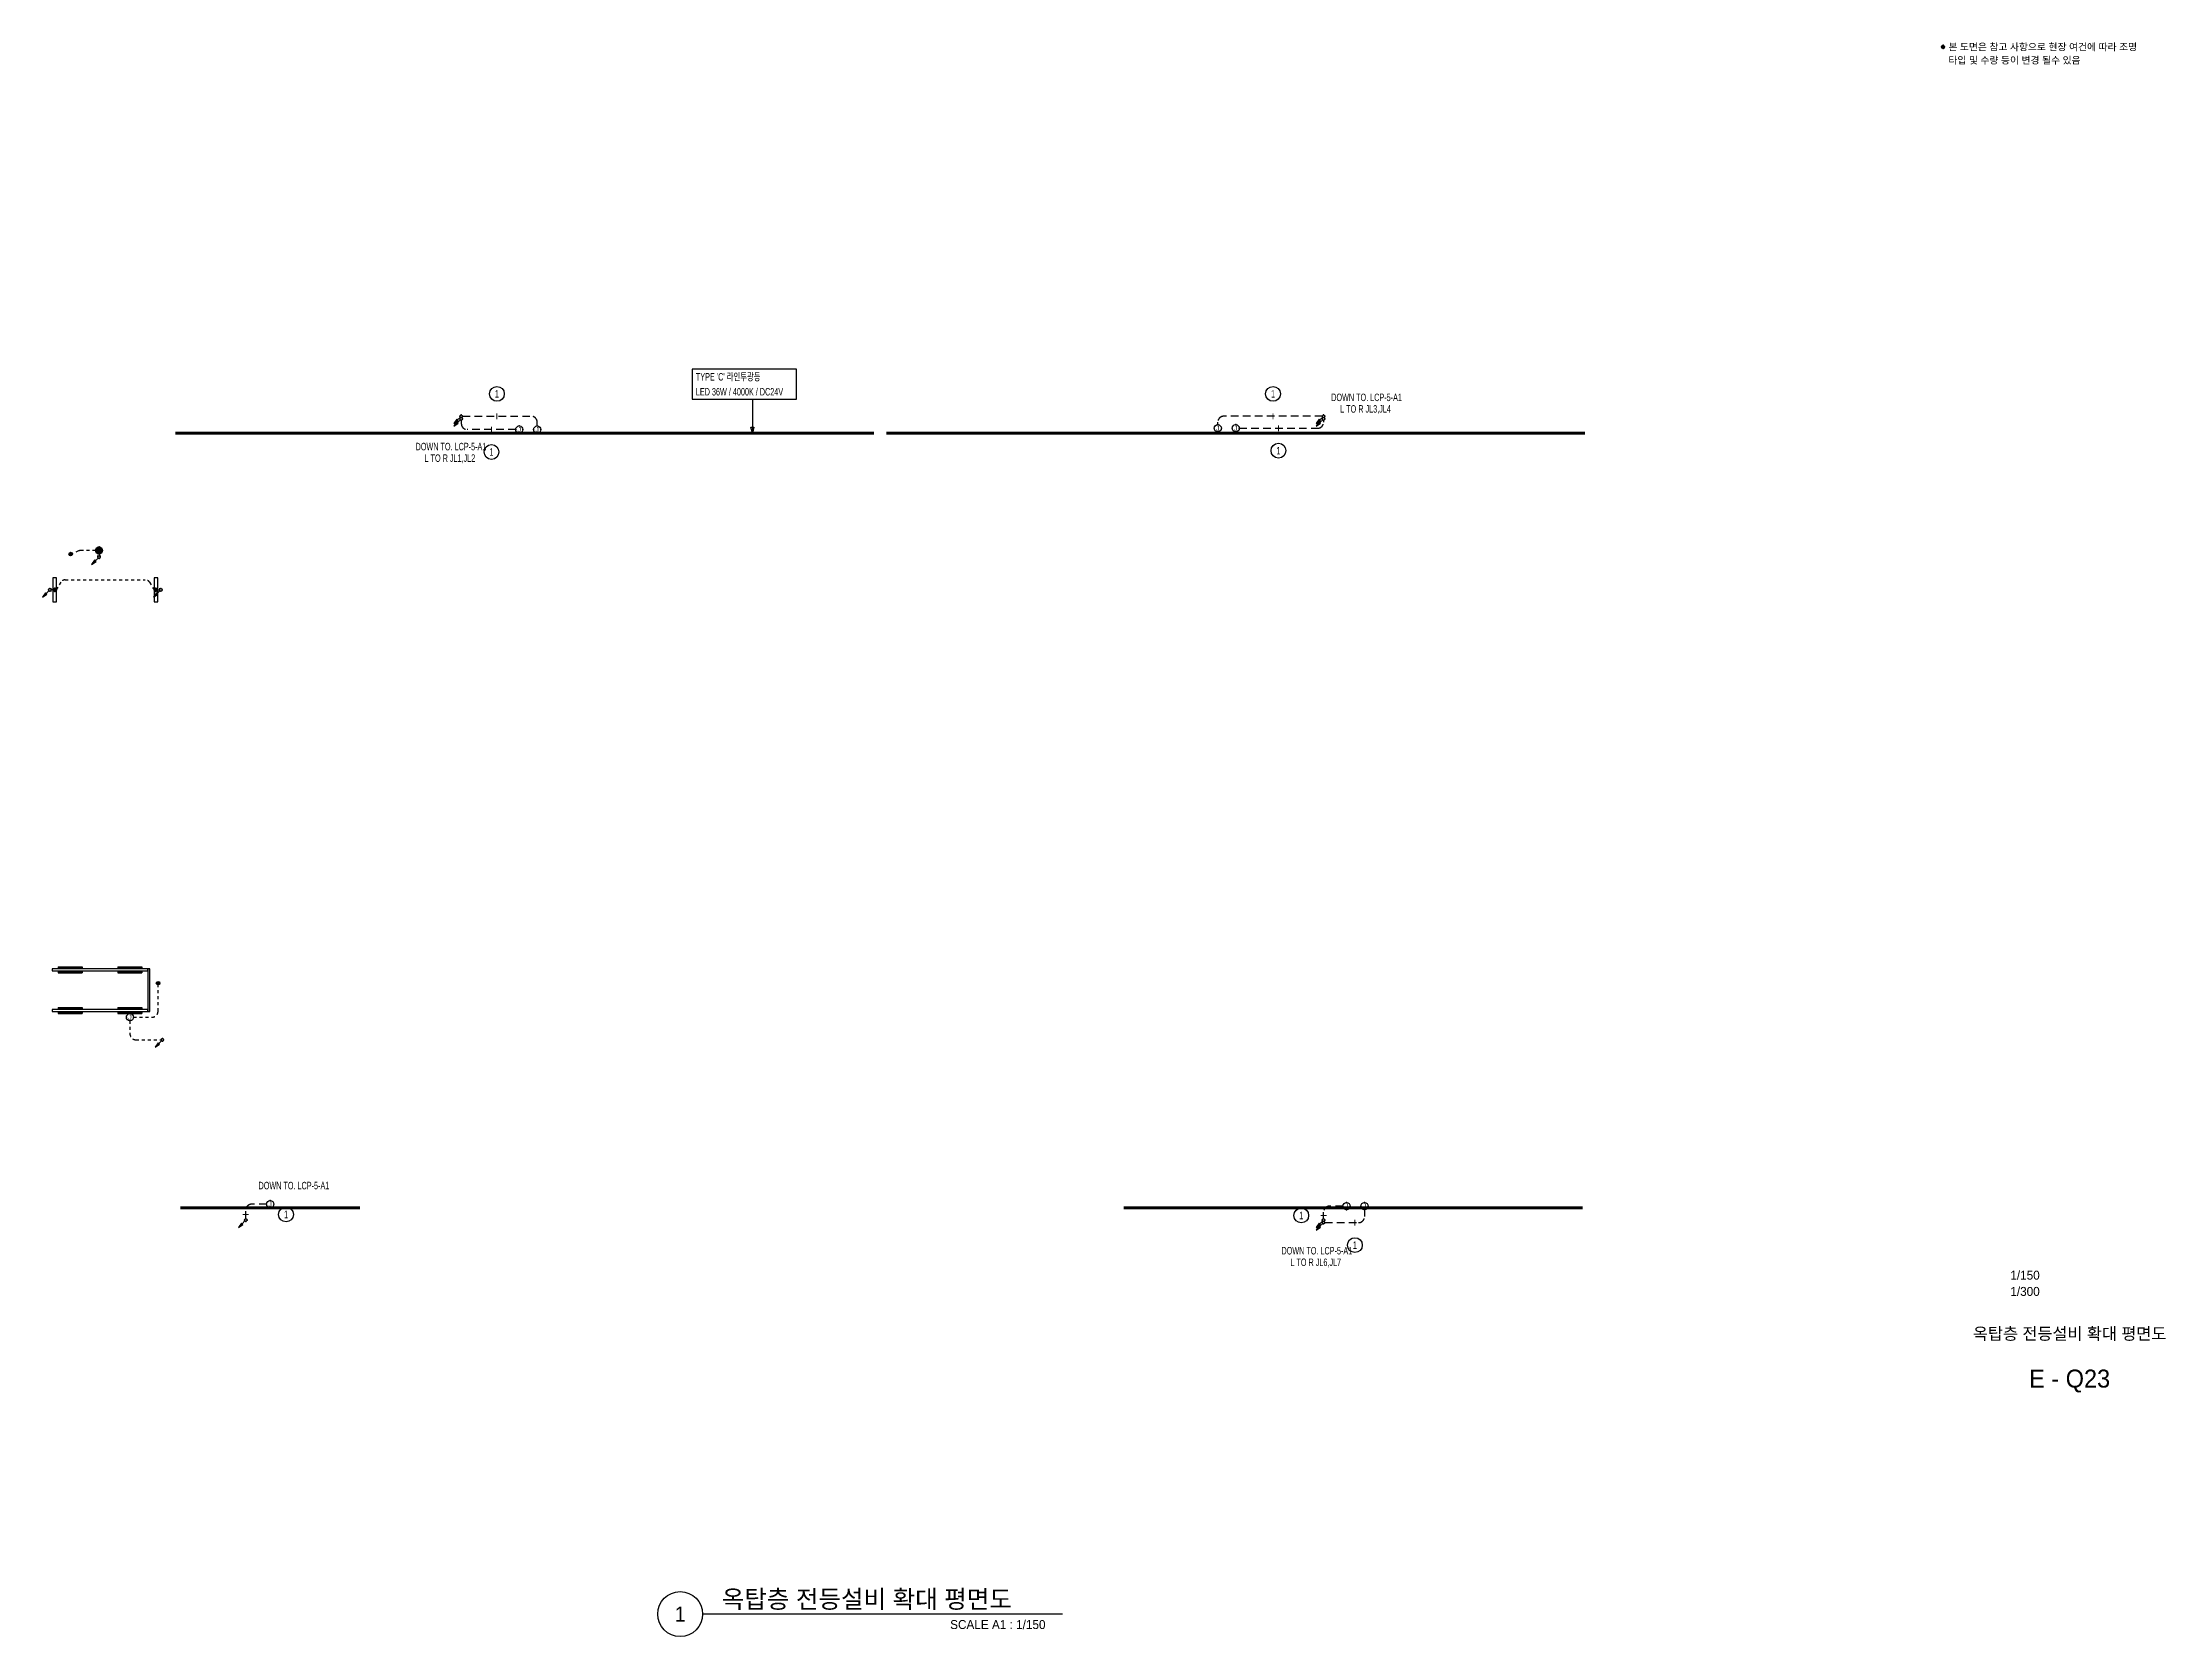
# Model space of a CAD drawing. Header units: millimetres. Extents: x 86947 to 500447, y -530175 to 1059536.
# Drawn here: x 267367 to 373729, y 895425 to 975268 of the extents above; entities that cross this region are included whole.
import ezdxf
from ezdxf.enums import TextEntityAlignment as Align

# ---------------------------------------------------------------- set-up
doc = ezdxf.new("R2010")
doc.units = ezdxf.units.MM
doc.header["$LTSCALE"] = 150
doc.linetypes.add('D1', pattern=[3, 1, -1, 1])
doc.linetypes.add('D2', pattern=[6.5, 2.5, -1.5, 2.5])
for name, color, linetype in [('------03 Lighting Fixture', 3, 'Continuous'), ('------04 Lighting Switch', 2, 'Continuous'), ('-----20 General Symbol', 3, 'Continuous'), ('-----22 Embeded in Floor', 4, 'D2'), ('-----23 Concealed or Exposed Wire', 4, 'D1'), ('-----28 Race Way', 1, 'Continuous'), ('-----29 Indicator', 1, 'Continuous'), ('-----30 Text', 2, 'Continuous'), ('-----41 Drawing Title', 2, 'Continuous'), ('-----42 Drawing Number', 2, 'Continuous'), ('-----43 Drawing Scale', 3, 'Continuous'), ('e', 1, 'Continuous')]:
    doc.layers.add(name, color=color, linetype=linetype)
doc.styles.add('ELEC', font='')
doc.styles.get('ELEC').set_extended_font_data('Dotum')

# ---------------------------------------------------------------- blocks, each defined once
blk = doc.blocks.new('A$C0b6403cb')
at = {"layer": '-----30 Text'}
h = blk.add_hatch(color=256, dxfattribs=at)
edge = h.paths.add_edge_path()
edge.add_arc((-26637, -5011), 160, 0, 360)
h = blk.add_hatch(color=256, dxfattribs=at)
edge = h.paths.add_edge_path()
edge.add_arc((-26637, -5011), 160, 0, 360)
blk.add_circle((-26637, -5011), 160, dxfattribs=at)
blk.add_circle((-26637, -5011), 160, dxfattribs=at)
for p in [(-26796, -5011), (-26796, -5011), (-26637, -4851), (-26637, -4851), (-26637, -5171), (-26637, -5171), (-26477, -5011), (-26477, -5011)]:
    blk.add_point(p, dxfattribs=at)
at = {"layer": '-----30 Text', "style": 'ELEC'}
for s, p in [('본 도면은 참고 사항으로 현장 여건에 따라 조명', (-26101, -5011)), ('타입 및 수량 등이 변경 될수 있음', (-26101, -6345))]:
    blk.add_text(s, height=700, dxfattribs=at).set_placement(p, align=Align.MIDDLE_LEFT)
blk = doc.blocks.new('E17')
h = blk.add_hatch(color=256)
h.paths.add_polyline_path([(600, 100), (-600, 100), (-600, 0), (600, 0)])
h.paths.add_polyline_path([(600, -100), (-600, -100), (-600, -200), (600, -200)])
for p, q in [((-600, 100), (600, 100)), ((-600, 100), (-600, 0)), ((600, 100), (600, 0)), ((600, 100), (600, 0)), ((-600, -100), (-600, -200)), ((-600, -200), (600, -200)), ((600, -100), (600, -200))]:
    blk.add_line(p, q)
blk = doc.blocks.new('*U12')
h = blk.add_hatch(color=256)
edge = h.paths.add_edge_path()
edge.add_arc((0, -75), 75, 0, 360)
blk.add_circle((0, -75), 75)
blk = doc.blocks.new('D06')
for p, q in [((-75, 0), (0, 0)), ((0, -75), (0, 75))]:
    blk.add_line(p, q)
at = {"linetype": 'Continuous'}
blk.add_circle((-225, 0), 150, dxfattribs=at)
for p in [(-375, 0), (-225, 150), (-75, 0), (-225, -150)]:
    blk.add_point(p)
blk = doc.blocks.new('E06')
blk.add_hatch(color=256).paths.add_polyline_path([(-75, 0, 1), (-375, 0, 1)])
blk.add_blockref('D06', (0, 0))
blk = doc.blocks.new('O01')
blk.add_hatch(color=256).paths.add_polyline_path([(-149, -218), (-218, -149), (-368, -368)])
blk.add_line((-46, -46), (-184, -184))
blk.add_lwpolyline([(-368, -368), (-149, -218), (-218, -149), (-368, -368)])
blk.add_circle((0, 0), 65)
for p in [(-65, 0), (-65, 0), (0, 65), (0, 65), (65, 0), (65, 0), (0, -65), (0, -65)]:
    blk.add_point(p)
blk = doc.blocks.new('O04')
blk.add_circle((0, 0), 150)
for p in [(-150, 0), (0, 150), (150, 0), (0, -150)]:
    blk.add_point(p)
at = {"style": 'ELEC'}
blk.add_text('J', height=214, dxfattribs=at).set_placement((0, 0), align=Align.MIDDLE)
blk = doc.blocks.new('D12')
at = {"linetype": 'Continuous'}
blk.add_lwpolyline([(600, -90), (600, 90), (-600, 90), (-600, -90)], close=True, dxfattribs=at)
blk.add_circle((0, 0), 90, dxfattribs=at)
for p in [(-90, 0), (0, 90), (90, 0), (0, -90)]:
    blk.add_point(p)
blk = doc.blocks.new('E13')
at = {"layer": '------03 Lighting Fixture'}
blk.add_hatch(color=256, dxfattribs=at).paths.add_polyline_path([(-90, 180, 1), (90, 180, 1)])
for p, q in [((90, 0), (-90, 0)), ((0, 90), (0, 0))]:
    blk.add_line(p, q, dxfattribs=at)
blk.add_blockref('D12', (0, 180), dxfattribs=at)

msp = doc.modelspace()

# ---------------------------------------------------------------- linework, layer by layer
at = {"layer": '------03 Lighting Fixture', "color": 3, "const_width": 150}
for points in [[(274021, 955700), (309021, 955700)], [(309646, 955700), (344646, 955700)], [(274277, 916900), (283277, 916900)], [(321535, 916900), (344535, 916900)]]:
    msp.add_lwpolyline(points, dxfattribs=at)
at = {"layer": '-----22 Embeded in Floor'}
for p, q in [((288350, 956350), (288350, 956180)), ((288415, 956545), (291854, 956545)), ((292154, 956060), (292154, 956245)), ((326247, 956125), (326247, 956245)), ((331485, 956545), (326547, 956545)), ((331550, 956350), (331550, 956245)), ((291075, 955880), (288650, 955880)), ((327326, 955945), (331250, 955945)), ((278597, 917080), (277850, 917080)), ((332520, 916980), (331850, 916980)), ((277550, 916350), (277550, 916780)), ((331550, 916350), (331550, 916680)), ((331615, 916155), (333299, 916155)), ((333599, 916800), (333599, 916455))]:
    msp.add_line(p, q, dxfattribs=at)
for centre, start, end in [((291854, 956245), 0, 90), ((326547, 956245), 90, 180), ((331250, 956245), 270, 0), ((288650, 956180), 180, 270), ((277850, 916780), 90, 180), ((331850, 916680), 90, 180), ((333299, 916455), 270, 0)]:
    msp.add_arc(centre, 300, start, end, dxfattribs=at)
at = {"layer": '-----23 Concealed or Exposed Wire', "elevation": 0}
for points in [[(270020, 949820), (269269, 949820, 0.0973861), (269175, 949801), (268780, 949640)], [(268070, 947850), (268297, 948229, -0.2634471), (268512, 948350), (272518, 948350, -0.2634471), (272733, 948229), (272960, 947850)], [(271930, 926445), (272860, 926445, 0.4142136), (273160, 926745), (273160, 928060)], [(271750, 926265), (271750, 925615, 0.4142136), (272050, 925315), (273309, 925315)]]:
    msp.add_lwpolyline(points, format="xyb", dxfattribs=at)
at = {"layer": '-----28 Race Way', "elevation": 0}
for points in [[(267850, 928775), (272650, 928775), (272650, 928875), (267850, 928875)], [(272650, 928875), (272650, 926725), (272750, 926725), (272750, 928875)], [(267850, 926725), (272650, 926725), (272650, 926825), (267850, 926825)]]:
    msp.add_lwpolyline(points, close=True, dxfattribs=at)
at = {"layer": '-----29 Indicator', "color": 1, "elevation": 0}
msp.add_lwpolyline([(299914, 958898), (299914, 957398), (305151, 957398), (305151, 958898)], close=True, dxfattribs=at)
msp.add_lwpolyline([(302932, 957398), (302932, 955700), (302857, 956000), (303007, 956000), (302932, 955700)], dxfattribs=at)
at = {"layer": '-----41 Drawing Title', "color": 7}
msp.add_line((318461, 896550), (300439, 896550), dxfattribs=at)
msp.add_circle((299314, 896550), 1125, dxfattribs=at)
at = {"color": 1}
for centre in [(290135, 957667), (329016, 957667), (289863, 954758), (329288, 954823), (279571, 916565), (330430, 916515), (333117, 915028)]:
    msp.add_circle(centre, 371, dxfattribs=at)
at = {"layer": 'e', "elevation": 0}
for points in [[(290135, 957296, 0, 0, 0), (290135, 956695, 45, 45, 0), (290135, 956395, 0, 0, 0)], [(329016, 957296, 0, 0, 0), (329016, 956695, 45, 45, 0), (329016, 956395, 0, 0, 0)], [(289863, 955129, 0, 0, 0), (289863, 955730, 45, 45, 0), (289863, 956030, 0, 0, 0)], [(329288, 955194, 0, 0, 0), (329288, 955795, 45, 45, 0), (329288, 956095, 0, 0, 0)], [(279200, 916565, 0, 0, 0), (277700, 916565, 45, 45, 0), (277400, 916565, 0, 0, 0)], [(330801, 916515, 0, 0, 0), (331400, 916515, 45, 45, 0), (331700, 916515, 0, 0, 0)], [(333117, 915400, 0, 0, 0), (333117, 916005, 45, 45, 0), (333117, 916305, 0, 0, 0)]]:
    msp.add_lwpolyline(points, format="xyseb", dxfattribs=at)

# ---------------------------------------------------------------- block references
at = {"layer": '------03 Lighting Fixture', "xscale": 1.2, "yscale": 1.2, "zscale": 1.2, "rotation": 269.9999999999999}
msp.add_blockref('E06', (270200, 949550), dxfattribs=at)
at = {"layer": '------03 Lighting Fixture'}
for p, rotation in [((267800, 947850), 270), ((273230, 947850), 89.99999999999999)]:
    msp.add_blockref('E13', p, dxfattribs=dict(at, rotation=rotation))
at = {"layer": '------03 Lighting Fixture', "color": 3}
for p in [(268750, 928875), (271750, 928875), (268750, 926825), (271750, 926825)]:
    msp.add_blockref('E17', p, dxfattribs=at)
at = {"layer": '------04 Lighting Switch', "xscale": 1.2, "yscale": 1.2, "zscale": 1.2}
for p, rotation in [((268780, 949550), 180), ((273250, 928150), 269.9999999999999)]:
    msp.add_blockref('*U12', p, dxfattribs=dict(at, rotation=rotation))
at = {"layer": '-----20 General Symbol'}
for p in [(288350, 956545), (288350, 956415), (331550, 956545), (331550, 956415), (270200, 949485), (267735, 947850), (273295, 947850), (273374, 925315), (277550, 916285), (331550, 916285), (331550, 916155)]:
    msp.add_blockref('O01', p, dxfattribs=at)
at = {"layer": '-----20 General Symbol', "xscale": 1.2, "yscale": 1.2, "zscale": 1.2}
for p in [(291255, 955880), (292154, 955880), (326247, 955945), (327146, 955945), (271750, 926445), (278777, 917080), (332700, 916980), (333599, 916980)]:
    msp.add_blockref('O04', p, dxfattribs=at)
at = {"xscale": 0.5, "yscale": 0.5, "zscale": 0.5}
msp.add_blockref('A$C0b6403cb', (375900, 977550), dxfattribs=at)

# ---------------------------------------------------------------- texts
at = {"layer": '-----30 Text', "linetype": 'Continuous', "style": 'ELEC', "width": 0.7}
for p in [(290135, 957667), (329016, 957667), (289863, 954758), (329288, 954823), (279571, 916565), (330430, 916515), (333117, 915028)]:
    msp.add_text('1', height=375, dxfattribs=at).set_placement(p, align=Align.MIDDLE)
at = {"layer": '-----41 Drawing Title', "style": 'ELEC'}
msp.add_text('옥탑층 전등설비 확대 평면도', height=600, dxfattribs=at).set_placement((368925, 910595), align=Align.MIDDLE_CENTER)
at = {"layer": '-----41 Drawing Title', "color": 2, "style": 'ELEC'}
msp.add_text('옥탑층 전등설비 확대 평면도', height=900, dxfattribs=at).set_placement((301398, 896850))
at = {"layer": '-----41 Drawing Title', "color": 7, "style": 'ELEC'}
msp.add_text('1', height=750, dxfattribs=at).set_placement((299314, 896550), align=Align.MIDDLE)
at = {"layer": '-----41 Drawing Title', "style": 'ELEC'}
msp.add_text('SCALE A1 : 1/150', height=450, dxfattribs=at).set_placement((317619, 895800), align=Align.RIGHT)
at = {"layer": '-----42 Drawing Number', "style": 'ELEC'}
msp.add_text('E - Q23', height=900, dxfattribs=at).set_placement((368925, 908345), align=Align.MIDDLE_CENTER)
at = {"layer": '-----43 Drawing Scale', "style": 'ELEC'}
for s, p in [('1/150', (366690, 913525)), ('1/300', (366690, 912710))]:
    msp.add_text(s, height=450, dxfattribs=at).set_placement(p, align=Align.MIDDLE_CENTER)
at = {"style": 'ELEC', "width": 0.7}
for s, p in [("TYPE 'C' 라인투광등", (300102, 958523)), ('LED 36W / 4000K / DC24V', (300102, 957773))]:
    msp.add_text(s, height=375, dxfattribs=at).set_placement(p, align=Align.MIDDLE_LEFT)
at = {"linetype": 'Continuous', "style": 'ELEC', "width": 0.7}
for s, p in [('DOWN TO. LCP-5-A1', (333703, 957493)), ('L TO R JL3,JL4', (333649, 956882)), ('DOWN TO. LCP-5-A1', (287833, 955028)), ('L TO R JL1,JL2', (287779, 954417)), ('DOWN TO. LCP-5-A1', (279965, 918013)), ('DOWN TO. LCP-5-A1', (331211, 914750)), ('L TO R JL6,JL7', (331157, 914139))]:
    msp.add_text(s, height=375, dxfattribs=at).set_placement(p, align=Align.MIDDLE)

doc.saveas('drawing.dxf')
